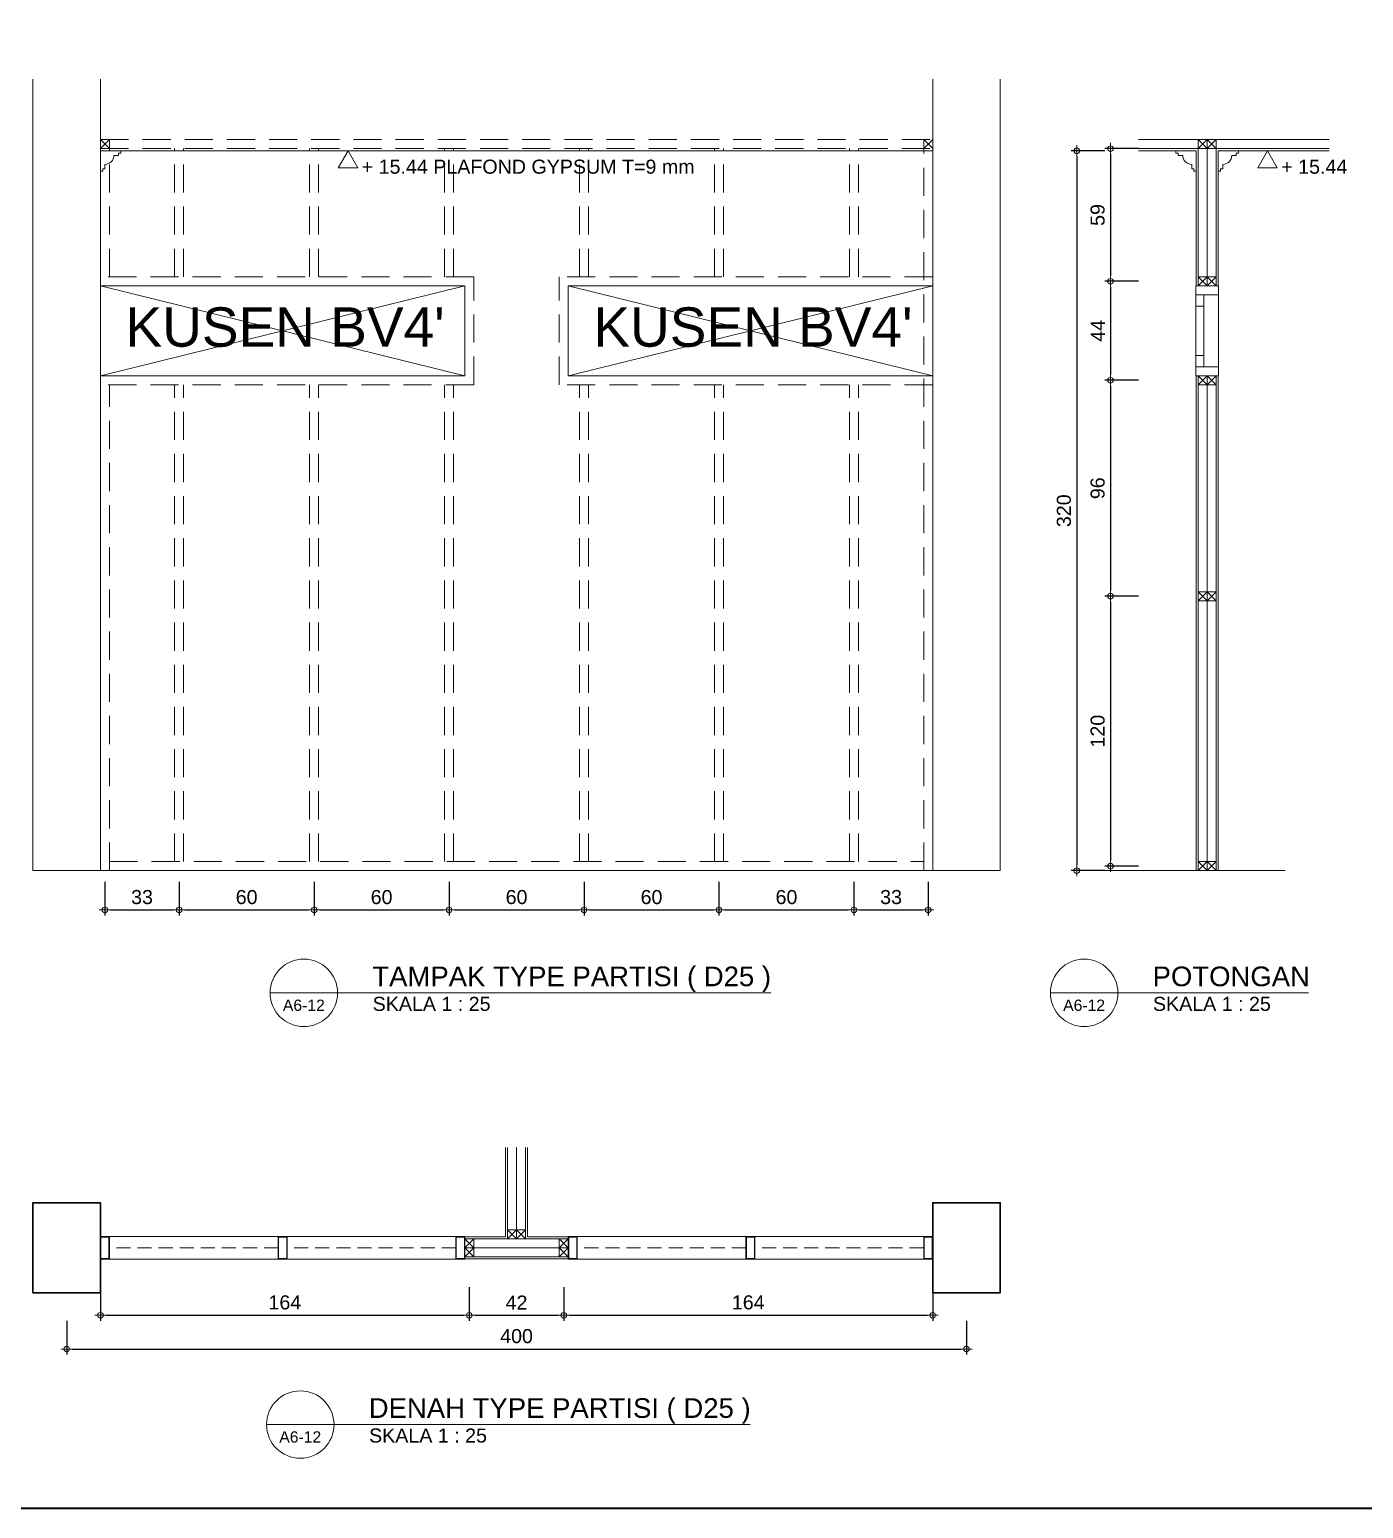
# Model space of a CAD drawing. Header units: millimetres. Extents: x -11 to 1625, y -267 to 180.
# Drawn here: x 940.45 to 964.17, y -46 to -19.7 of the extents above; entities that cross this region are included whole.
import ezdxf
from ezdxf.enums import TextEntityAlignment as Align

# ---------------------------------------------------------------- set-up
doc = ezdxf.new("R2010")
doc.units = ezdxf.units.MM
doc.linetypes.add('HIDDEN', pattern=[0.375, 0.25, -0.125])
for name, color, linetype, lineweight in [('ars', 11, 'Continuous', 5), ('GRS KOP', 1, 'Continuous', 35), ('KOLOM', 1, 'Continuous', 30), ('kop', 7, 'Continuous', 20), ('kus', 63, 'Continuous', 15), ('lan', 7, 'Continuous', 15), ('not', 7, 'Continuous', 20), ('PARTISI', 190, 'Continuous', 9), ('pla', 213, 'Continuous', 15), ('tem', 5, 'Continuous', 20), ('u', 6, 'Continuous', 20)]:
    doc.layers.add(name, color=color, linetype=linetype, lineweight=lineweight)
doc.styles.add('BARU', font='complex.shx')
doc.styles.add('S', font='SIMPLEX', dxfattribs={"width": 1.1})
doc.styles.get("Standard").update_dxf_attribs({"font": 'ARIALUNI.TTF'})
doc.dimstyles.new('SK-25', dxfattribs={"dimtxt": 0.25, "dimasz": 0.1, "dimexe": 0.1, "dimexo": 0, "dimgap": 0.1, "dimtad": 1, "dimdec": 0, "dimlfac": 25, "dimzin": 12, "dimdsep": 46, "dimtxsty": 'Standard', "dimblk": 'BULAT', "dimcen": 0.1, "dimclrd": 256, "dimadec": 0, "dimazin": 3, "dimtfac": 1, "dimtdec": 0, "dimtofl": 0, "dimtmove": 0, "dimatfit": 3, "dimldrblk": 'BULAT', "dimfxl": 0, "dimtolj": 1, "dimtzin": 0, "dimarcsym": 0})

# ---------------------------------------------------------------- blocks, each defined once
blk = doc.blocks.new('kop')
at = {"layer": 'GRS KOP'}
blk.add_lwpolyline([(1, 54), (83, 54), (83, 1), (1, 1)], close=True, dxfattribs=at)
at = {"layer": 'kop', "style": 'BARU', "flags": 4}
for p, height in [((73.8, 5.4), 0.35), ((80.303, 5.382), 0.25), ((73.8, 4.9), 0.35), ((80.303, 4.882), 0.25), ((73.8, 4.4), 0.35), ((80.303, 4.382), 0.25)]:
    blk.add_attdef('-', p, '', height=height, dxfattribs=at)
at = {"layer": 'kop', "flags": 4}
for tag, p in [('AR-00', (78.057, 2.648)), ('00', (81.238, 2.647))]:
    blk.add_attdef(tag, text='', height=0.35, dxfattribs=at).set_placement(p, align=Align.MIDDLE)
blk = doc.blocks.new('K1')
at = {"layer": 'KOLOM'}
blk.add_lwpolyline([(0.2, 0.15), (-0.2, 0.15), (-0.2, -0.15), (0.2, -0.15), (0.2, 0.15)], dxfattribs=at)
blk = doc.blocks.new('BULAT')
for p, q in [((-1, 0), (1, 0)), ((0, -1), (0, 1))]:
    blk.add_line(p, q)
blk.add_circle((0, 0), 0.5)
blk = doc.blocks.new('*D2652')
at = {"layer": 'Defpoints', "color": 0, "ltscale": 0.15}
for p in [(947.907, -34.857), (950.307, -34.857), (950.307, -35.357)]:
    blk.add_point(p, dxfattribs=at)
at = {"layer": 'u', "color": 0, "lineweight": -2, "ltscale": 0.15}
for p, q in [((947.907, -34.857), (947.907, -35.457)), ((950.307, -34.857), (950.307, -35.457))]:
    blk.add_line(p, q, dxfattribs=at)
at = {"layer": 'u', "lineweight": -2, "ltscale": 0.15}
blk.add_line((948.007, -35.357), (950.207, -35.357), dxfattribs=at)
at = {"layer": 'u', "lineweight": -2, "ltscale": 0.15, "xscale": 0.1, "yscale": 0.1, "zscale": 0.1, "rotation": 180}
blk.add_blockref('BULAT', (947.907, -35.357), dxfattribs=at)
at = {"layer": 'u', "lineweight": -2, "ltscale": 0.15, "xscale": 0.1, "yscale": 0.1, "zscale": 0.1}
blk.add_blockref('BULAT', (950.307, -35.357), dxfattribs=at)
at = {"layer": 'u', "color": 0, "ltscale": 0.15, "insert": (949.107, -35.129), "char_height": 0.25, "attachment_point": 5}
blk.add_mtext('\\A1;60', dxfattribs=at)
blk = doc.blocks.new('*D2653')
at = {"layer": 'Defpoints', "color": 0, "ltscale": 0.15}
for p in [(950.307, -34.857), (952.707, -34.857), (952.707, -35.357)]:
    blk.add_point(p, dxfattribs=at)
at = {"layer": 'u', "color": 0, "lineweight": -2, "ltscale": 0.15}
for p, q in [((950.307, -34.857), (950.307, -35.457)), ((952.707, -34.857), (952.707, -35.457))]:
    blk.add_line(p, q, dxfattribs=at)
at = {"layer": 'u', "lineweight": -2, "ltscale": 0.15}
blk.add_line((950.407, -35.357), (952.607, -35.357), dxfattribs=at)
at = {"layer": 'u', "lineweight": -2, "ltscale": 0.15, "xscale": 0.1, "yscale": 0.1, "zscale": 0.1, "rotation": 180}
blk.add_blockref('BULAT', (950.307, -35.357), dxfattribs=at)
at = {"layer": 'u', "lineweight": -2, "ltscale": 0.15, "xscale": 0.1, "yscale": 0.1, "zscale": 0.1}
blk.add_blockref('BULAT', (952.707, -35.357), dxfattribs=at)
at = {"layer": 'u', "color": 0, "ltscale": 0.15, "insert": (951.507, -35.129), "char_height": 0.25, "attachment_point": 5}
blk.add_mtext('\\A1;60', dxfattribs=at)
blk = doc.blocks.new('*D2654')
at = {"layer": 'Defpoints', "color": 0, "ltscale": 0.15}
for p in [(945.507, -34.857), (947.907, -34.857), (947.907, -35.357)]:
    blk.add_point(p, dxfattribs=at)
at = {"layer": 'u', "color": 0, "lineweight": -2, "ltscale": 0.15}
for p, q in [((945.507, -34.857), (945.507, -35.457)), ((947.907, -34.857), (947.907, -35.457))]:
    blk.add_line(p, q, dxfattribs=at)
at = {"layer": 'u', "lineweight": -2, "ltscale": 0.15}
blk.add_line((945.607, -35.357), (947.807, -35.357), dxfattribs=at)
at = {"layer": 'u', "lineweight": -2, "ltscale": 0.15, "xscale": 0.1, "yscale": 0.1, "zscale": 0.1, "rotation": 180}
blk.add_blockref('BULAT', (945.507, -35.357), dxfattribs=at)
at = {"layer": 'u', "lineweight": -2, "ltscale": 0.15, "xscale": 0.1, "yscale": 0.1, "zscale": 0.1}
blk.add_blockref('BULAT', (947.907, -35.357), dxfattribs=at)
at = {"layer": 'u', "color": 0, "ltscale": 0.15, "insert": (946.707, -35.129), "char_height": 0.25, "attachment_point": 5}
blk.add_mtext('\\A1;60', dxfattribs=at)
blk = doc.blocks.new('*D2655')
at = {"layer": 'Defpoints', "color": 0, "ltscale": 0.15}
for p in [(952.707, -34.857), (955.107, -34.857), (955.107, -35.357)]:
    blk.add_point(p, dxfattribs=at)
at = {"layer": 'u', "color": 0, "lineweight": -2, "ltscale": 0.15}
for p, q in [((952.707, -34.857), (952.707, -35.457)), ((955.107, -34.857), (955.107, -35.457))]:
    blk.add_line(p, q, dxfattribs=at)
at = {"layer": 'u', "lineweight": -2, "ltscale": 0.15}
blk.add_line((952.807, -35.357), (955.007, -35.357), dxfattribs=at)
at = {"layer": 'u', "lineweight": -2, "ltscale": 0.15, "xscale": 0.1, "yscale": 0.1, "zscale": 0.1, "rotation": 180}
blk.add_blockref('BULAT', (952.707, -35.357), dxfattribs=at)
at = {"layer": 'u', "lineweight": -2, "ltscale": 0.15, "xscale": 0.1, "yscale": 0.1, "zscale": 0.1}
blk.add_blockref('BULAT', (955.107, -35.357), dxfattribs=at)
at = {"layer": 'u', "color": 0, "ltscale": 0.15, "insert": (953.907, -35.129), "char_height": 0.25, "attachment_point": 5}
blk.add_mtext('\\A1;60', dxfattribs=at)
blk = doc.blocks.new('*D2656')
at = {"layer": 'Defpoints', "color": 0, "ltscale": 0.15}
for p in [(943.107, -34.857), (945.507, -34.857), (945.507, -35.357)]:
    blk.add_point(p, dxfattribs=at)
at = {"layer": 'u', "color": 0, "lineweight": -2, "ltscale": 0.15}
for p, q in [((943.107, -34.857), (943.107, -35.457)), ((945.507, -34.857), (945.507, -35.457))]:
    blk.add_line(p, q, dxfattribs=at)
at = {"layer": 'u', "lineweight": -2, "ltscale": 0.15}
blk.add_line((943.207, -35.357), (945.407, -35.357), dxfattribs=at)
at = {"layer": 'u', "lineweight": -2, "ltscale": 0.15, "xscale": 0.1, "yscale": 0.1, "zscale": 0.1, "rotation": 180}
blk.add_blockref('BULAT', (943.107, -35.357), dxfattribs=at)
at = {"layer": 'u', "lineweight": -2, "ltscale": 0.15, "xscale": 0.1, "yscale": 0.1, "zscale": 0.1}
blk.add_blockref('BULAT', (945.507, -35.357), dxfattribs=at)
at = {"layer": 'u', "color": 0, "ltscale": 0.15, "insert": (944.307, -35.129), "char_height": 0.25, "attachment_point": 5}
blk.add_mtext('\\A1;60', dxfattribs=at)
blk = doc.blocks.new('*D2657')
at = {"layer": 'Defpoints', "color": 0, "ltscale": 0.15}
for p in [(941.787, -34.857), (943.107, -34.857), (943.107, -35.357)]:
    blk.add_point(p, dxfattribs=at)
at = {"layer": 'u', "color": 0, "lineweight": -2, "ltscale": 0.15}
for p, q in [((941.787, -34.857), (941.787, -35.457)), ((943.107, -34.857), (943.107, -35.457))]:
    blk.add_line(p, q, dxfattribs=at)
at = {"layer": 'u', "lineweight": -2, "ltscale": 0.15}
blk.add_line((941.887, -35.357), (943.007, -35.357), dxfattribs=at)
at = {"layer": 'u', "lineweight": -2, "ltscale": 0.15, "xscale": 0.1, "yscale": 0.1, "zscale": 0.1, "rotation": 180}
blk.add_blockref('BULAT', (941.787, -35.357), dxfattribs=at)
at = {"layer": 'u', "lineweight": -2, "ltscale": 0.15, "xscale": 0.1, "yscale": 0.1, "zscale": 0.1}
blk.add_blockref('BULAT', (943.107, -35.357), dxfattribs=at)
at = {"layer": 'u', "color": 0, "ltscale": 0.15, "insert": (942.447, -35.129), "char_height": 0.25, "attachment_point": 5}
blk.add_mtext('\\A1;33', dxfattribs=at)
blk = doc.blocks.new('*D2658')
at = {"layer": 'Defpoints', "color": 0, "ltscale": 0.15}
for p in [(955.107, -34.857), (956.427, -34.857), (956.427, -35.357)]:
    blk.add_point(p, dxfattribs=at)
at = {"layer": 'u', "color": 0, "lineweight": -2, "ltscale": 0.15}
for p, q in [((955.107, -34.857), (955.107, -35.457)), ((956.427, -34.857), (956.427, -35.457))]:
    blk.add_line(p, q, dxfattribs=at)
at = {"layer": 'u', "lineweight": -2, "ltscale": 0.15}
blk.add_line((955.207, -35.357), (956.327, -35.357), dxfattribs=at)
at = {"layer": 'u', "lineweight": -2, "ltscale": 0.15, "xscale": 0.1, "yscale": 0.1, "zscale": 0.1, "rotation": 180}
blk.add_blockref('BULAT', (955.107, -35.357), dxfattribs=at)
at = {"layer": 'u', "lineweight": -2, "ltscale": 0.15, "xscale": 0.1, "yscale": 0.1, "zscale": 0.1}
blk.add_blockref('BULAT', (956.427, -35.357), dxfattribs=at)
at = {"layer": 'u', "color": 0, "ltscale": 0.15, "insert": (955.767, -35.129), "char_height": 0.25, "attachment_point": 5}
blk.add_mtext('\\A1;33', dxfattribs=at)
blk = doc.blocks.new('PEILA')
blk.add_lwpolyline([(-0.188, -0.325), (0.188, -0.325), (0, 0)], close=True)
at = {"style": 'S', "width": 1.1, "flags": 4}
blk.add_attdef('CAT', (0.265, -0.289), '', height=0.2, dxfattribs=at)
blk = doc.blocks.new('*D2659')
at = {"layer": 'Defpoints', "color": 0, "ltscale": 0.15}
for p in [(960.169, -21.817), (959.669, -24.177), (960.169, -24.177)]:
    blk.add_point(p, dxfattribs=at)
at = {"layer": 'u', "color": 0, "lineweight": -2, "ltscale": 0.15}
for p, q in [((960.169, -21.817), (959.569, -21.817)), ((960.169, -24.177), (959.569, -24.177))]:
    blk.add_line(p, q, dxfattribs=at)
at = {"layer": 'u', "lineweight": -2, "ltscale": 0.15}
blk.add_line((959.669, -21.917), (959.669, -24.077), dxfattribs=at)
at = {"layer": 'u', "lineweight": -2, "ltscale": 0.15, "xscale": 0.1, "yscale": 0.1, "zscale": 0.1}
for p, rotation in [((959.669, -21.817), 90), ((959.669, -24.177), 270)]:
    blk.add_blockref('BULAT', p, dxfattribs=dict(at, rotation=rotation))
at = {"layer": 'u', "color": 0, "ltscale": 0.15, "insert": (959.441, -22.997), "char_height": 0.25, "attachment_point": 5, "rotation": 90}
blk.add_mtext('\\A1;59', dxfattribs=at)
blk = doc.blocks.new('*D2660')
at = {"layer": 'Defpoints', "color": 0, "ltscale": 0.15}
for p in [(960.169, -29.777), (959.669, -34.577), (960.169, -34.577)]:
    blk.add_point(p, dxfattribs=at)
at = {"layer": 'u', "color": 0, "lineweight": -2, "ltscale": 0.15}
for p, q in [((960.169, -29.777), (959.569, -29.777)), ((960.169, -34.577), (959.569, -34.577))]:
    blk.add_line(p, q, dxfattribs=at)
at = {"layer": 'u', "lineweight": -2, "ltscale": 0.15}
blk.add_line((959.669, -29.877), (959.669, -34.477), dxfattribs=at)
at = {"layer": 'u', "lineweight": -2, "ltscale": 0.15, "xscale": 0.1, "yscale": 0.1, "zscale": 0.1}
for p, rotation in [((959.669, -29.777), 90), ((959.669, -34.577), 270)]:
    blk.add_blockref('BULAT', p, dxfattribs=dict(at, rotation=rotation))
at = {"layer": 'u', "color": 0, "ltscale": 0.15, "insert": (959.441, -32.177), "char_height": 0.25, "attachment_point": 5, "rotation": 90}
blk.add_mtext('\\A1;120', dxfattribs=at)
blk = doc.blocks.new('*D2661')
at = {"layer": 'Defpoints', "color": 0, "ltscale": 0.15}
for p in [(960.169, -25.937), (959.669, -29.777), (960.169, -29.777)]:
    blk.add_point(p, dxfattribs=at)
at = {"layer": 'u', "color": 0, "lineweight": -2, "ltscale": 0.15}
for p, q in [((960.169, -25.937), (959.569, -25.937)), ((960.169, -29.777), (959.569, -29.777))]:
    blk.add_line(p, q, dxfattribs=at)
at = {"layer": 'u', "lineweight": -2, "ltscale": 0.15}
blk.add_line((959.669, -26.037), (959.669, -29.677), dxfattribs=at)
at = {"layer": 'u', "lineweight": -2, "ltscale": 0.15, "xscale": 0.1, "yscale": 0.1, "zscale": 0.1}
for p, rotation in [((959.669, -25.937), 90), ((959.669, -29.777), 270)]:
    blk.add_blockref('BULAT', p, dxfattribs=dict(at, rotation=rotation))
at = {"layer": 'u', "color": 0, "ltscale": 0.15, "insert": (959.441, -27.857), "char_height": 0.25, "attachment_point": 5, "rotation": 90}
blk.add_mtext('\\A1;96', dxfattribs=at)
blk = doc.blocks.new('*D2662')
at = {"layer": 'Defpoints', "color": 0, "ltscale": 0.15}
for p in [(960.169, -24.177), (959.669, -25.937), (960.169, -25.937)]:
    blk.add_point(p, dxfattribs=at)
at = {"layer": 'u', "color": 0, "lineweight": -2, "ltscale": 0.15}
for p, q in [((960.169, -24.177), (959.569, -24.177)), ((960.169, -25.937), (959.569, -25.937))]:
    blk.add_line(p, q, dxfattribs=at)
at = {"layer": 'u', "lineweight": -2, "ltscale": 0.15}
blk.add_line((959.669, -24.277), (959.669, -25.837), dxfattribs=at)
at = {"layer": 'u', "lineweight": -2, "ltscale": 0.15, "xscale": 0.1, "yscale": 0.1, "zscale": 0.1}
for p, rotation in [((959.669, -24.177), 90), ((959.669, -25.937), 270)]:
    blk.add_blockref('BULAT', p, dxfattribs=dict(at, rotation=rotation))
at = {"layer": 'u', "color": 0, "ltscale": 0.15, "insert": (959.444, -25.057), "char_height": 0.25, "attachment_point": 5, "rotation": 90}
blk.add_mtext('\\A1;44', dxfattribs=at)
blk = doc.blocks.new('Ndtpd')
blk.add_line((0.747, 0), (-0.747, 0))
blk.add_circle((0, 0), 0.747)
at = {"flags": 4}
for tag, height, p in [('NO', 0.5, (0, 0.148)), ('NOLBR', 0.3, (0, -0.398))]:
    blk.add_attdef(tag, text='', height=height, dxfattribs=at).set_placement(p, align=Align.CENTER)
for tag, p, height in [('NDTPD', (1.516, 0.148), 0.5), ('SKALA', (1.523, -0.398), 0.3)]:
    blk.add_attdef(tag, p, '', height=height, dxfattribs=at)
blk = doc.blocks.new('*D2663')
at = {"layer": 'Defpoints', "color": 0, "ltscale": 0.15}
for p in [(959.569, -21.857), (959.069, -34.657), (959.569, -34.657)]:
    blk.add_point(p, dxfattribs=at)
at = {"layer": 'u', "color": 0, "lineweight": -2, "ltscale": 0.15}
for p, q in [((959.569, -21.857), (958.969, -21.857)), ((959.569, -34.657), (958.969, -34.657))]:
    blk.add_line(p, q, dxfattribs=at)
at = {"layer": 'u', "lineweight": -2, "ltscale": 0.15}
blk.add_line((959.069, -21.957), (959.069, -34.557), dxfattribs=at)
at = {"layer": 'u', "lineweight": -2, "ltscale": 0.15, "xscale": 0.1, "yscale": 0.1, "zscale": 0.1}
for p, rotation in [((959.069, -21.857), 90), ((959.069, -34.657), 270)]:
    blk.add_blockref('BULAT', p, dxfattribs=dict(at, rotation=rotation))
at = {"layer": 'u', "color": 0, "ltscale": 0.15, "insert": (958.841, -28.257), "char_height": 0.25, "attachment_point": 5, "rotation": 90}
blk.add_mtext('\\A1;320', dxfattribs=at)
blk = doc.blocks.new('*D2664')
at = {"layer": 'Defpoints', "color": 0, "ltscale": 0.15}
for p in [(949.947, -42.065), (956.507, -42.065), (956.507, -42.565)]:
    blk.add_point(p, dxfattribs=at)
at = {"layer": 'u', "color": 0, "lineweight": -2, "ltscale": 0.15}
for p, q in [((949.947, -42.065), (949.947, -42.665)), ((956.507, -42.065), (956.507, -42.665))]:
    blk.add_line(p, q, dxfattribs=at)
at = {"layer": 'u', "lineweight": -2, "ltscale": 0.15}
blk.add_line((950.047, -42.565), (956.407, -42.565), dxfattribs=at)
at = {"layer": 'u', "lineweight": -2, "ltscale": 0.15, "xscale": 0.1, "yscale": 0.1, "zscale": 0.1, "rotation": 180}
blk.add_blockref('BULAT', (949.947, -42.565), dxfattribs=at)
at = {"layer": 'u', "lineweight": -2, "ltscale": 0.15, "xscale": 0.1, "yscale": 0.1, "zscale": 0.1}
blk.add_blockref('BULAT', (956.507, -42.565), dxfattribs=at)
at = {"layer": 'u', "color": 0, "ltscale": 0.15, "insert": (953.227, -42.337), "char_height": 0.25, "attachment_point": 5}
blk.add_mtext('\\A1;164', dxfattribs=at)
blk = doc.blocks.new('*D2665')
at = {"layer": 'Defpoints', "color": 0, "ltscale": 0.15}
for p in [(941.107, -42.665), (957.107, -42.665), (957.107, -43.165)]:
    blk.add_point(p, dxfattribs=at)
at = {"layer": 'u', "color": 0, "lineweight": -2, "ltscale": 0.15}
for p, q in [((941.107, -42.665), (941.107, -43.265)), ((957.107, -42.665), (957.107, -43.265))]:
    blk.add_line(p, q, dxfattribs=at)
at = {"layer": 'u', "lineweight": -2, "ltscale": 0.15}
blk.add_line((941.207, -43.165), (957.007, -43.165), dxfattribs=at)
at = {"layer": 'u', "lineweight": -2, "ltscale": 0.15, "xscale": 0.1, "yscale": 0.1, "zscale": 0.1, "rotation": 180}
blk.add_blockref('BULAT', (941.107, -43.165), dxfattribs=at)
at = {"layer": 'u', "lineweight": -2, "ltscale": 0.15, "xscale": 0.1, "yscale": 0.1, "zscale": 0.1}
blk.add_blockref('BULAT', (957.107, -43.165), dxfattribs=at)
at = {"layer": 'u', "color": 0, "ltscale": 0.15, "insert": (949.107, -42.937), "char_height": 0.25, "attachment_point": 5}
blk.add_mtext('\\A1;400', dxfattribs=at)
blk = doc.blocks.new('*D2666')
at = {"layer": 'Defpoints', "color": 0, "ltscale": 0.15}
for p in [(948.267, -42.065), (949.947, -42.065), (949.947, -42.565)]:
    blk.add_point(p, dxfattribs=at)
at = {"layer": 'u', "color": 0, "lineweight": -2, "ltscale": 0.15}
for p, q in [((948.267, -42.065), (948.267, -42.665)), ((949.947, -42.065), (949.947, -42.665))]:
    blk.add_line(p, q, dxfattribs=at)
at = {"layer": 'u', "lineweight": -2, "ltscale": 0.15}
blk.add_line((948.367, -42.565), (949.847, -42.565), dxfattribs=at)
at = {"layer": 'u', "lineweight": -2, "ltscale": 0.15, "xscale": 0.1, "yscale": 0.1, "zscale": 0.1, "rotation": 180}
blk.add_blockref('BULAT', (948.267, -42.565), dxfattribs=at)
at = {"layer": 'u', "lineweight": -2, "ltscale": 0.15, "xscale": 0.1, "yscale": 0.1, "zscale": 0.1}
blk.add_blockref('BULAT', (949.947, -42.565), dxfattribs=at)
at = {"layer": 'u', "color": 0, "ltscale": 0.15, "insert": (949.107, -42.339), "char_height": 0.25, "attachment_point": 5}
blk.add_mtext('\\A1;42', dxfattribs=at)
blk = doc.blocks.new('*D2667')
at = {"layer": 'Defpoints', "color": 0, "ltscale": 0.15}
for p in [(941.707, -42.065), (948.267, -42.065), (948.267, -42.565)]:
    blk.add_point(p, dxfattribs=at)
at = {"layer": 'u', "color": 0, "lineweight": -2, "ltscale": 0.15}
for p, q in [((941.707, -42.065), (941.707, -42.665)), ((948.267, -42.065), (948.267, -42.665))]:
    blk.add_line(p, q, dxfattribs=at)
at = {"layer": 'u', "lineweight": -2, "ltscale": 0.15}
blk.add_line((941.807, -42.565), (948.167, -42.565), dxfattribs=at)
at = {"layer": 'u', "lineweight": -2, "ltscale": 0.15, "xscale": 0.1, "yscale": 0.1, "zscale": 0.1, "rotation": 180}
blk.add_blockref('BULAT', (941.707, -42.565), dxfattribs=at)
at = {"layer": 'u', "lineweight": -2, "ltscale": 0.15, "xscale": 0.1, "yscale": 0.1, "zscale": 0.1}
blk.add_blockref('BULAT', (948.267, -42.565), dxfattribs=at)
at = {"layer": 'u', "color": 0, "ltscale": 0.15, "insert": (944.987, -42.337), "char_height": 0.25, "attachment_point": 5}
blk.add_mtext('\\A1;164', dxfattribs=at)

msp = doc.modelspace()

# ---------------------------------------------------------------- linework, layer by layer
at = {"layer": 'ars'}
for p, q in [((941.7072085, -21.8166793), (941.8672085, -21.6566793)), ((941.7072085, -21.6566793), (941.8672085, -21.8166793)), ((956.3472085, -21.8166793), (956.5072085, -21.6566793)), ((956.3472085, -21.6566793), (956.5072085, -21.8166793)), ((961.2294752, -21.8166793), (961.3894752, -21.6566793)), ((961.2294752, -21.6566793), (961.3894752, -21.8166793)), ((961.3894752, -21.6566793), (961.5494752, -21.8166793)), ((961.3894752, -21.8166793), (961.5494752, -21.6566793)), ((941.7072085, -21.8566793), (956.5072085, -21.8566793)), ((961.1934752, -21.8566793), (960.1691091, -21.8566793)), ((961.1934752, -24.2566793), (961.1934752, -21.8566793)), ((961.5854752, -24.2566793), (961.5854752, -21.8566793)), ((961.5854752, -21.8566793), (963.5558525, -21.8566793)), ((961.2294752, -24.2566793), (961.3894752, -24.0966793)), ((961.2294752, -24.0966793), (961.3894752, -24.2566793)), ((961.3894752, -24.0966793), (961.5494752, -24.2566793)), ((961.3894752, -24.2566793), (961.5494752, -24.0966793)), ((961.1934752, -34.6566793), (961.1934752, -25.8566793)), ((961.2294752, -26.0166793), (961.3894752, -25.8566793)), ((961.2294752, -25.8566793), (961.3894752, -26.0166793)), ((961.3894752, -25.8566793), (961.5494752, -26.0166793)), ((961.3894752, -26.0166793), (961.5494752, -25.8566793)), ((961.5854752, -34.6566793), (961.5854752, -25.8566793)), ((961.2294752, -29.8566793), (961.3894752, -29.6966793)), ((961.2294752, -29.6966793), (961.3894752, -29.8566793)), ((961.3894752, -29.6966793), (961.5494752, -29.8566793)), ((961.3894752, -29.8566793), (961.5494752, -29.6966793)), ((961.2294752, -34.6566793), (961.3894752, -34.4966793)), ((961.2294752, -34.4966793), (961.3894752, -34.6566793)), ((961.3894752, -34.4966793), (961.5494752, -34.6566793)), ((961.3894752, -34.6566793), (961.5494752, -34.4966793)), ((948.9112085, -39.5789166), (948.9112085, -41.1690789)), ((949.3032085, -39.5789166), (949.3032085, -41.1690789)), ((948.9112085, -41.1690789), (948.1872085, -41.1690789)), ((948.3472085, -41.3650789), (948.1872085, -41.2050789)), ((948.1872085, -41.3650789), (948.3472085, -41.2050789)), ((949.1072085, -41.0450789), (948.9472085, -41.2050789)), ((949.1072085, -41.2050789), (948.9472085, -41.0450789)), ((949.2672085, -41.2050789), (949.1072085, -41.0450789)), ((949.2672085, -41.0450789), (949.1072085, -41.2050789)), ((950.0272085, -41.1690789), (949.3032085, -41.1690789)), ((949.8672085, -41.3650789), (950.0272085, -41.2050789)), ((950.0272085, -41.3650789), (949.8672085, -41.2050789)), ((948.1872085, -41.5250789), (948.3472085, -41.3650789)), ((948.3472085, -41.5250789), (948.1872085, -41.3650789)), ((950.0272085, -41.5250789), (949.8672085, -41.3650789)), ((949.8672085, -41.5250789), (950.0272085, -41.3650789)), ((950.0272085, -41.5610789), (948.1872085, -41.5610789))]:
    msp.add_line(p, q, dxfattribs=at)
at = {"layer": 'kus'}
for p, q in [((948.1872085, -24.2566793), (941.7072085, -24.2566793)), ((948.1872085, -25.8566793), (941.7072085, -24.2566793)), ((941.7072085, -25.8566793), (948.1872085, -24.2566793)), ((948.1872085, -25.8566793), (948.1872085, -24.2566793)), ((950.0272085, -25.8566793), (950.0272085, -24.2566793)), ((956.5072085, -24.2566793), (950.0272085, -24.2566793)), ((956.5072085, -25.8566793), (950.0272085, -24.2566793)), ((950.0272085, -25.8566793), (956.5072085, -24.2566793)), ((961.1894752, -25.6966793), (961.1894752, -24.4166793)), ((961.3294752, -24.4166793), (961.3294752, -25.6966793)), ((961.5894752, -25.6966793), (961.5894752, -24.4166793)), ((961.3294752, -24.6166793), (961.1894752, -24.6166793)), ((961.3294752, -25.4966793), (961.1894752, -25.4966793)), ((948.1872085, -25.8566793), (941.7072085, -25.8566793)), ((956.5072085, -25.8566793), (950.0272085, -25.8566793)), ((944.8672085, -41.1650789), (941.8672085, -41.1650789)), ((948.0272085, -41.1650789), (945.0272085, -41.1650789)), ((953.1872085, -41.1650789), (950.1872085, -41.1650789)), ((956.3472085, -41.1650789), (953.3472085, -41.1650789)), ((944.8672085, -41.5650789), (941.8672085, -41.5650789)), ((948.0272085, -41.5650789), (945.0272085, -41.5650789)), ((953.1872085, -41.5650789), (950.1872085, -41.5650789)), ((956.3472085, -41.5650789), (953.3472085, -41.5650789))]:
    msp.add_line(p, q, dxfattribs=at)
at = {"layer": 'kus', "linetype": 'HIDDEN'}
for p, q in [((944.8672085, -41.3650789), (941.8672085, -41.3650789)), ((948.0272085, -41.3650789), (945.0272085, -41.3650789)), ((953.1872085, -41.3650789), (950.1872085, -41.3650789)), ((956.3472085, -41.3650789), (953.3472085, -41.3650789))]:
    msp.add_line(p, q, dxfattribs=at)
at = {"layer": 'kus'}
for points in [[(961.1894752, -24.4166793), (961.5894752, -24.4166793), (961.5894752, -24.2566793), (961.1894752, -24.2566793)], [(961.1894752, -25.8566793), (961.5894752, -25.8566793), (961.5894752, -25.6966793), (961.1894752, -25.6966793)], [(941.7072085, -41.1650789), (941.8672085, -41.1650789), (941.8672085, -41.5650789), (941.7072085, -41.5650789)], [(941.7152085, -41.1730789), (941.8592085, -41.1730789), (941.8592085, -41.5570789), (941.7152085, -41.5570789)], [(944.8672085, -41.1650789), (945.0272085, -41.1650789), (945.0272085, -41.5650789), (944.8672085, -41.5650789)], [(944.8752085, -41.1730789), (945.0192085, -41.1730789), (945.0192085, -41.5570789), (944.8752085, -41.5570789)], [(948.0272085, -41.1650789), (948.1872085, -41.1650789), (948.1872085, -41.5650789), (948.0272085, -41.5650789)], [(948.0352085, -41.1730789), (948.1792085, -41.1730789), (948.1792085, -41.5570789), (948.0352085, -41.5570789)], [(950.0272085, -41.1650789), (950.1872085, -41.1650789), (950.1872085, -41.5650789), (950.0272085, -41.5650789)], [(950.0352085, -41.1730789), (950.1792085, -41.1730789), (950.1792085, -41.5570789), (950.0352085, -41.5570789)], [(953.1872085, -41.1650789), (953.3472085, -41.1650789), (953.3472085, -41.5650789), (953.1872085, -41.5650789)], [(953.1952085, -41.1730789), (953.3392085, -41.1730789), (953.3392085, -41.5570789), (953.1952085, -41.5570789)], [(956.3472085, -41.1650789), (956.5072085, -41.1650789), (956.5072085, -41.5650789), (956.3472085, -41.5650789)], [(956.3552085, -41.1730789), (956.4992085, -41.1730789), (956.4992085, -41.5570789), (956.3552085, -41.5570789)]]:
    msp.add_lwpolyline(points, close=True, dxfattribs=at)
at = {"layer": 'lan'}
for p, q in [((940.5072085, -34.6566793), (957.7072085, -34.6566793)), ((959.1190978, -34.6566793), (962.7769561, -34.6566793))]:
    msp.add_line(p, q, dxfattribs=at)
for points in [[(942.0272085, -21.9366793), (942.0272085, -21.8966793), (942.0672085, -21.8966793), (942.0672085, -21.8566793), (941.7072085, -21.8566793), (941.7072085, -22.2166793), (941.7472085, -22.2166793), (941.7472085, -22.1766793), (941.7872085, -22.1766793), (941.7872085, -22.0966793, 0.4142135624), (941.9472085, -21.9366793)], [(960.8734752, -21.9366793), (960.8734752, -21.8966793), (960.8334752, -21.8966793), (960.8334752, -21.8566793), (961.1934752, -21.8566793), (961.1934752, -22.2166793), (961.1534752, -22.2166793), (961.1534752, -22.1766793), (961.1134752, -22.1766793), (961.1134752, -22.0966793, -0.4142135624), (960.9534752, -21.9366793)], [(961.9054752, -21.9366793), (961.9054752, -21.8966793), (961.9454752, -21.8966793), (961.9454752, -21.8566793), (961.5854752, -21.8566793), (961.5854752, -22.2166793), (961.6254752, -22.2166793), (961.6254752, -22.1766793), (961.6654752, -22.1766793), (961.6654752, -22.0966793, 0.4142135624), (961.8254752, -21.9366793)]]:
    msp.add_lwpolyline(points, format="xyb", close=True, dxfattribs=at)
at = {"layer": 'not'}
for p, q in [((945.924598, -36.8316164), (953.6313654, -36.8316164)), ((959.8002958, -36.8316164), (963.1883171, -36.8316164)), ((945.8609848, -44.5087611), (953.2614769, -44.5087611))]:
    msp.add_line(p, q, dxfattribs=at)
at = {"layer": 'PARTISI', "linetype": 'HIDDEN', "ltscale": 2}
for p, q in [((941.7072085, -21.6566793), (956.5072085, -21.6566793)), ((941.7072085, -21.8166793), (956.5072085, -21.8166793)), ((941.8672085, -24.0966793), (941.8672085, -21.6566793)), ((943.0272085, -24.0966793), (943.0272085, -21.8166793)), ((943.1872085, -24.0966793), (943.1872085, -21.8166793)), ((945.4272085, -24.0966793), (945.4272085, -21.8166793)), ((945.5872085, -24.0966793), (945.5872085, -21.8166793)), ((947.8272085, -24.0966793), (947.8272085, -21.8166793)), ((947.9872085, -24.0966793), (947.9872085, -21.8166793)), ((950.2272085, -24.0966793), (950.2272085, -21.8166793)), ((950.3872085, -24.0966793), (950.3872085, -21.8166793)), ((952.6272085, -24.0966793), (952.6272085, -21.8166793)), ((952.7872085, -24.0966793), (952.7872085, -21.8166793)), ((955.0272085, -24.0966793), (955.0272085, -21.8166793)), ((955.1872085, -24.0966793), (955.1872085, -21.8166793)), ((956.3472085, -34.6566793), (956.3472085, -21.6566793)), ((948.3472085, -24.0966793), (941.7072085, -24.0966793)), ((948.3472085, -26.0166793), (948.3472085, -24.0966793)), ((956.5072085, -24.0966793), (949.8672085, -24.0966793)), ((949.8672085, -26.0166793), (949.8672085, -24.0966793)), ((948.3472085, -26.0166793), (941.7072085, -26.0166793)), ((941.8672085, -34.6566793), (941.8672085, -26.0166793)), ((943.0272085, -34.4966793), (943.0272085, -26.0166793)), ((943.1872085, -34.4966793), (943.1872085, -26.0166793)), ((945.4272085, -34.4966793), (945.4272085, -26.0166793)), ((945.5872085, -34.4966793), (945.5872085, -26.0166793)), ((947.8272085, -34.4966793), (947.8272085, -26.0166793)), ((947.9872085, -34.4966793), (947.9872085, -26.0166793)), ((956.5072085, -26.0166793), (949.8672085, -26.0166793)), ((950.2272085, -34.4966793), (950.2272085, -26.0166793)), ((950.3872085, -34.4966793), (950.3872085, -26.0166793)), ((952.6272085, -34.4966793), (952.6272085, -26.0166793)), ((952.7872085, -34.4966793), (952.7872085, -26.0166793)), ((955.0272085, -34.4966793), (955.0272085, -26.0166793)), ((955.1872085, -34.4966793), (955.1872085, -26.0166793)), ((941.8672085, -34.4966793), (956.3472085, -34.4966793))]:
    msp.add_line(p, q, dxfattribs=at)
at = {"layer": 'PARTISI'}
for p, q in [((961.2294752, -24.2566793), (961.2294752, -21.6566793)), ((961.2294752, -21.6566793), (961.5494752, -21.6566793)), ((961.3894752, -24.2566793), (961.3894752, -21.6566793)), ((961.5494752, -24.2566793), (961.5494752, -21.6566793)), ((961.2294752, -24.0966793), (961.5494752, -24.0966793)), ((961.2294752, -34.6566793), (961.2294752, -25.8566793)), ((961.2294752, -26.0166793), (961.5494752, -26.0166793)), ((961.3894752, -34.6566793), (961.3894752, -25.8566793)), ((961.5494752, -34.6566793), (961.5494752, -25.8566793)), ((961.2294752, -29.6966793), (961.5494752, -29.6966793)), ((961.2294752, -29.8566793), (961.5494752, -29.8566793)), ((961.2294752, -34.4966793), (961.5494752, -34.4966793)), ((948.9472085, -41.2050789), (948.9472085, -39.5789166)), ((949.1072085, -41.2050789), (949.1072085, -39.5789166)), ((949.2672085, -39.5789166), (949.2672085, -41.2050789)), ((948.1872085, -41.2050789), (950.0272085, -41.2050789)), ((948.3472085, -41.2050789), (948.3472085, -41.5250789)), ((948.9472085, -41.0450789), (949.2672085, -41.0450789)), ((949.8672085, -41.2050789), (949.8672085, -41.5250789)), ((948.1872085, -41.3650789), (950.0272085, -41.3650789)), ((950.0272085, -41.5250789), (948.1872085, -41.5250789))]:
    msp.add_line(p, q, dxfattribs=at)
at = {"layer": 'pla'}
for p, q in [((960.1691091, -21.6566793), (963.5558525, -21.6566793)), ((960.1691091, -21.8166793), (963.5558525, -21.8166793))]:
    msp.add_line(p, q, dxfattribs=at)
at = {"layer": 'tem'}
for p, q in [((940.5072085, -34.6566793), (940.5072085, -20.5791415)), ((941.7072085, -34.6566793), (941.7072085, -20.5791415)), ((956.5072085, -34.6566793), (956.5072085, -20.5791415)), ((957.7072085, -34.6566793), (957.7072085, -20.5791415))]:
    msp.add_line(p, q, dxfattribs=at)

# ---------------------------------------------------------------- block references
at = {"layer": 'KOLOM', "xscale": 4, "yscale": 4, "zscale": 4, "rotation": 270}
for p in [(941.1072085, -41.3650789), (957.1072085, -41.3650789)]:
    msp.add_blockref('K1', p, dxfattribs=at)
at = {"layer": 'kop'}
msp.add_blockref('kop', (911.2141622, -47), dxfattribs=at)
at = {"layer": 'not'}
ref = msp.add_blockref('PEILA', (946.1104293, -21.8566793), dxfattribs=dict(at, xscale=0.9237604307034012, yscale=0.9237604307034012, zscale=0.9237604307034012))
ref.add_attrib('CAT', '+ 15.44 PLAFOND GYPSUM T=9 mm', (946.3537746, -22.2632311), dxfattribs={"layer": '0', "height": 0.25, "flags": 4})
ref = msp.add_blockref('PEILA', (962.4620635, -21.8566793), dxfattribs=dict(at, xscale=0.9237604307034012, yscale=0.9237604307034012, zscale=0.9237604307034012))
ref.add_attrib('CAT', '+ 15.44', (962.7054088, -22.2632311), dxfattribs={"layer": '0', "height": 0.25, "flags": 4})
ref = msp.add_blockref('Ndtpd', (945.324598, -36.8316164), dxfattribs=dict(at, xscale=0.803212851405533, yscale=0.803212851405533, zscale=0.803212851405533))
ref.add_attrib('NDTPD', 'TAMPAK TYPE PARTISI ( D25 )', (946.5422826, -36.7130906), dxfattribs={"layer": '0', "height": 0.35, "flags": 4})
ref.add_attrib('NOLBR', 'A6-12', dxfattribs={"layer": '0', "height": 0.2, "flags": 4}).set_placement((945.3242708, -37.1515863), align=Align.CENTER)
ref.add_attrib('SKALA', 'SKALA 1 : 25', (946.5480827, -37.1515863), dxfattribs={"layer": '0', "height": 0.25, "flags": 4})
ref = msp.add_blockref('Ndtpd', (959.2002958, -36.8316164), dxfattribs=dict(at, xscale=0.803212851405533, yscale=0.803212851405533, zscale=0.803212851405533))
ref.add_attrib('NDTPD', 'POTONGAN', (960.4179804, -36.7130906), dxfattribs={"layer": '0', "height": 0.35, "flags": 4})
ref.add_attrib('NOLBR', 'A6-12', dxfattribs={"layer": '0', "height": 0.2, "flags": 4}).set_placement((959.1999686, -37.1515863), align=Align.CENTER)
ref.add_attrib('SKALA', 'SKALA 1 : 25', (960.4237805, -37.1515863), dxfattribs={"layer": '0', "height": 0.25, "flags": 4})
ref = msp.add_blockref('Ndtpd', (945.2609848, -44.5087611), dxfattribs=dict(at, xscale=0.803212851405533, yscale=0.803212851405533, zscale=0.803212851405533))
ref.add_attrib('NDTPD', 'DENAH TYPE PARTISI ( D25 )', (946.4786695, -44.3902352), dxfattribs={"layer": '0', "height": 0.35, "flags": 4})
ref.add_attrib('NOLBR', 'A6-12', dxfattribs={"layer": '0', "height": 0.2, "flags": 4}).set_placement((945.2606577, -44.828731), align=Align.CENTER)
ref.add_attrib('SKALA', 'SKALA 1 : 25', (946.4844695, -44.828731), dxfattribs={"layer": '0', "height": 0.25, "flags": 4})

# ---------------------------------------------------------------- texts
at = {"layer": 'not', "char_height": 0.7, "attachment_point": 1}
for insert in [(942.1518381, -24.6397672), (950.4718381, -24.6397672)]:
    msp.add_mtext_dynamic_manual_height_columns("\\pi0.0011332;KUSEN BV4'", width=5.561679794, gutter_width=4.3707989, heights=[0], dxfattribs=dict(at, insert=insert))

# ---------------------------------------------------------------- dimensions: what is measured, and where the dimension line sits
at = {"layer": 'u', "ltscale": 0.15}
for base, p1, p2, picture, middle in [((959.0691091, -34.6566793), (959.5691091, -21.8566793), (959.5691091, -34.6566793), '*D2663', (959.0691091, -28.2566793)), ((959.6691091, -24.1766793), (960.1691091, -21.8166793), (960.1691091, -24.1766793), '*D2659', (959.6691091, -22.9966793)), ((959.6691091, -25.9366793), (960.1691091, -24.1766793), (960.1691091, -25.9366793), '*D2662', (959.6691091, -25.0566793)), ((959.6691091, -29.7766793), (960.1691091, -25.9366793), (960.1691091, -29.7766793), '*D2661', (959.6691091, -27.8566793)), ((959.6691091, -34.5766793), (960.1691091, -29.7766793), (960.1691091, -34.5766793), '*D2660', (959.6691091, -32.1766793))]:
    dim = msp.add_linear_dim(base=base, p1=p1, p2=p2, angle=270, dimstyle='SK-25', dxfattribs=at)
    dim.commit()
    dim.dimension.update_dxf_attribs({"geometry": picture, "text_midpoint": middle, "dimtype": 160})
for base, p1, p2, picture, middle in [((943.1072085, -35.3566793), (941.7872085, -34.8566793), (943.1072085, -34.8566793), '*D2657', (942.4472085, -35.3566793)), ((956.4272085, -35.3566793), (955.1072085, -34.8566793), (956.4272085, -34.8566793), '*D2658', (955.7672085, -35.3566793))]:
    dim = msp.add_linear_dim(base=base, p1=p1, p2=p2, dimstyle='SK-25', override={"dimdec": 0}, dxfattribs=at)
    dim.commit()
    dim.dimension.update_dxf_attribs({"geometry": picture, "text_midpoint": middle, "dimtype": 160})
for base, p1, p2, picture, middle in [((945.5072085, -35.3566793), (943.1072085, -34.8566793), (945.5072085, -34.8566793), '*D2656', (944.3072085, -35.3566793)), ((947.9072085, -35.3566793), (945.5072085, -34.8566793), (947.9072085, -34.8566793), '*D2654', (946.7072085, -35.3566793)), ((950.3072085, -35.3566793), (947.9072085, -34.8566793), (950.3072085, -34.8566793), '*D2652', (949.1072085, -35.3566793)), ((952.7072085, -35.3566793), (950.3072085, -34.8566793), (952.7072085, -34.8566793), '*D2653', (951.5072085, -35.3566793)), ((955.1072085, -35.3566793), (952.7072085, -34.8566793), (955.1072085, -34.8566793), '*D2655', (953.9072085, -35.3566793)), ((948.2672085, -42.5650789), (941.7072085, -42.0650789), (948.2672085, -42.0650789), '*D2667', (944.9872085, -42.5650789)), ((949.9472085, -42.5650789), (948.2672085, -42.0650789), (949.9472085, -42.0650789), '*D2666', (949.1072085, -42.5650789)), ((956.5072085, -42.5650789), (949.9472085, -42.0650789), (956.5072085, -42.0650789), '*D2664', (953.2272085, -42.5650789)), ((957.1072085, -43.1650789), (941.1072085, -42.6650789), (957.1072085, -42.6650789), '*D2665', (949.1072085, -43.1650789))]:
    dim = msp.add_linear_dim(base=base, p1=p1, p2=p2, dimstyle='SK-25', dxfattribs=at)
    dim.commit()
    dim.dimension.update_dxf_attribs({"geometry": picture, "text_midpoint": middle, "dimtype": 160})

doc.saveas('drawing.dxf')
